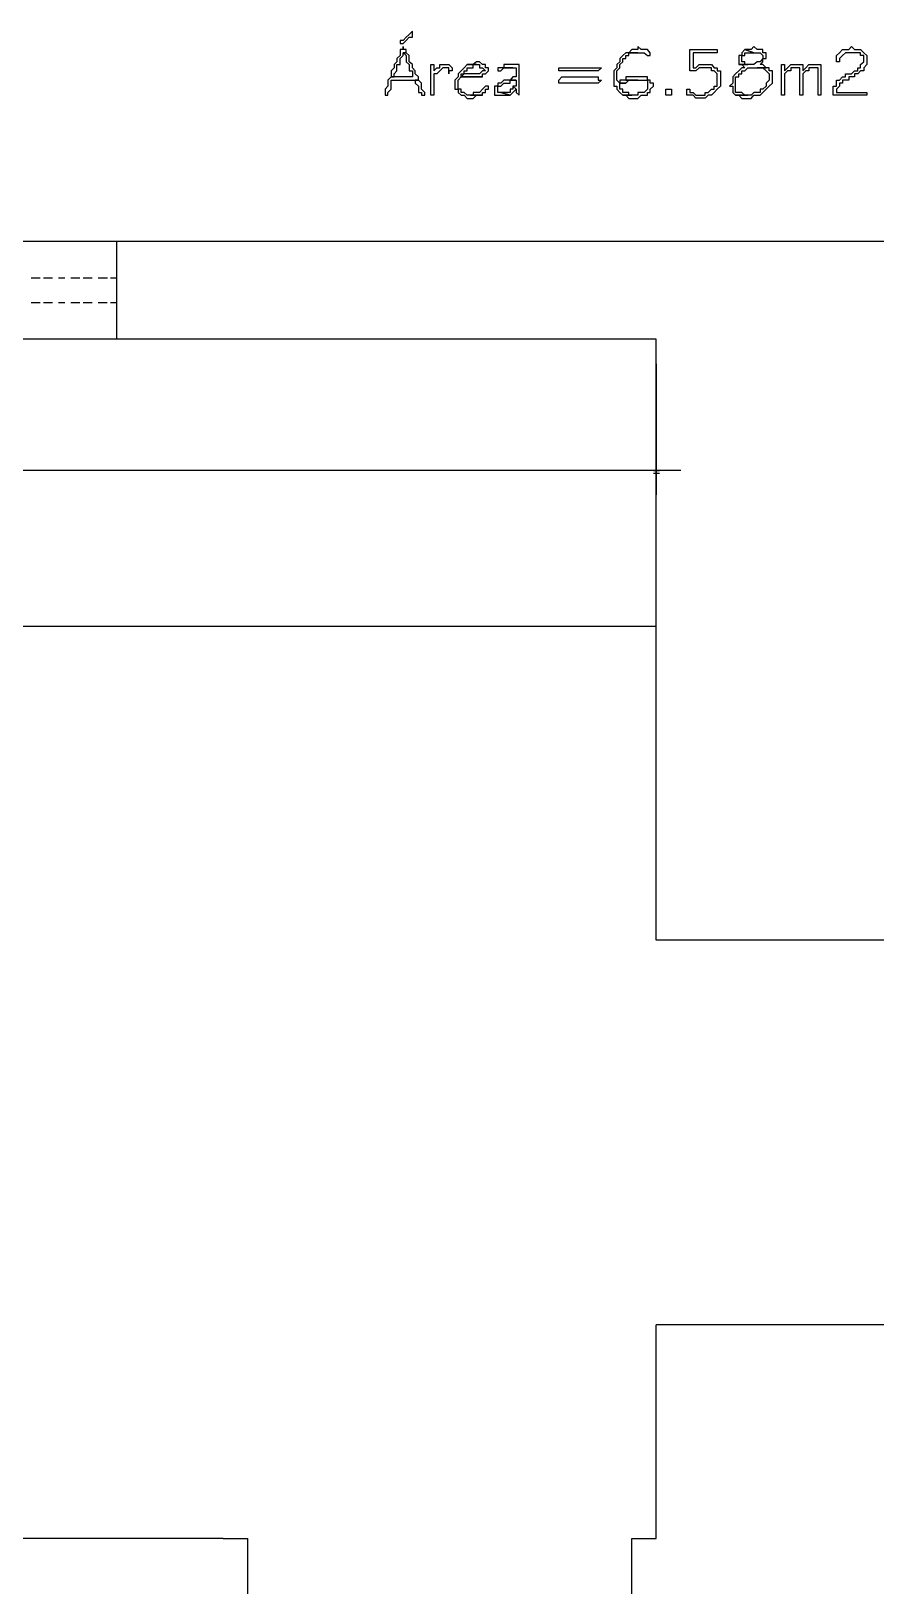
# Model space of a CAD drawing. Header units: millimetres. Extents: x -518.8 to -461.2, y 3.5 to 44.2.
# Drawn here: x -501.837 to -500.074, y 27.835 to 31.079 of the extents above; entities that cross this region are included whole.
import ezdxf

# ---------------------------------------------------------------- set-up
doc = ezdxf.new("R2010")
doc.units = ezdxf.units.MM
doc.header["$MEASUREMENT"] = 0
for name, color, linetype in [('10', 10, 'Continuous'), ('16', 16, 'Continuous'), ('5', 5, 'Continuous'), ('6', 6, 'Continuous'), ('8', 8, 'Continuous'), ('MYSOLIDS', 7, 'Continuous')]:
    doc.layers.add(name, color=color, linetype=linetype)

msp = doc.modelspace()

# ---------------------------------------------------------------- linework, layer by layer
at = {"layer": '10'}
for points in [[(-498.6481, 30.6398), (-505.2429, 30.6398)], [(-500.5324, 30.436), (-504.0399, 30.436)], [(-500.0038, 30.2894), (-500.0038, 29.1819), (-500.0038, 29.1819), (-500.5324, 29.1819), (-500.5324, 29.1819), (-500.5324, 30.436)], [(-500.5835, 27.9338), (-500.5324, 27.9338), (-500.5324, 27.9338), (-500.5324, 28.3797)], [(-500.0038, 28.3797), (-500.5324, 28.3797)], [(-501.4361, 27.9338), (-504.2436, 27.9338)], [(-501.4361, 27.9338), (-501.385, 27.9338)], [(-501.385, 27.73), (-501.385, 27.9338)], [(-500.5835, 27.73), (-500.5835, 27.9338)]]:
    msp.add_lwpolyline(points, dxfattribs=at)
at = {"layer": '16'}
for points in [[(-500.5324, 30.3849), (-500.5324, 30.1112)], [(-500.4812, 30.1624), (-504.091, 30.1624)], [(-500.5384, 30.1624), (-500.5324, 30.1624), (-500.5324, 30.1624), (-500.5324, 30.1624), (-500.5324, 30.1624), (-500.5256, 30.1624)], [(-500.5256, 30.1556), (-500.5324, 30.1556), (-500.5324, 30.1556), (-500.5324, 30.1556), (-500.5324, 30.1556), (-500.5384, 30.1556)]]:
    msp.add_lwpolyline(points, dxfattribs=at)
at = {"layer": '5'}
msp.add_lwpolyline([(-501.6587, 30.6398), (-501.6587, 30.436)], dxfattribs=at)
at = {"layer": '6'}
msp.add_lwpolyline([(-504.0399, 29.8375), (-500.5324, 29.8375)], dxfattribs=at)
at = {"layer": '8'}
for points in [[(-501.8181, 30.5631), (-501.8369, 30.5631)], [(-501.7925, 30.5631), (-501.8113, 30.5631)], [(-501.7669, 30.5631), (-501.7797, 30.5631)], [(-501.7354, 30.5631), (-501.7542, 30.5631)], [(-501.7098, 30.5631), (-501.7286, 30.5631)], [(-501.6775, 30.5631), (-501.697, 30.5631)], [(-501.6587, 30.5631), (-501.6714, 30.5631)], [(-501.8181, 30.512), (-501.8369, 30.512)], [(-501.7925, 30.512), (-501.8113, 30.512)], [(-501.7669, 30.512), (-501.7797, 30.512)], [(-501.7354, 30.512), (-501.7542, 30.512)], [(-501.7098, 30.512), (-501.7286, 30.512)], [(-501.6782, 30.512), (-501.697, 30.512)], [(-501.6587, 30.512), (-501.6714, 30.512)]]:
    msp.add_lwpolyline(points, dxfattribs=at)
at = {"layer": 'MYSOLIDS'}
for points in [[(-501.0414, 31.0789), (-501.0481, 31.0721), (-501.0481, 31.0721), (-501.0481, 31.0721), (-501.0542, 31.0661), (-501.0542, 31.0661), (-501.0609, 31.0594), (-501.0609, 31.0594), (-501.0669, 31.0594), (-501.0669, 31.0533), (-501.0669, 31.0533), (-501.0669, 31.0533), (-501.0669, 31.0533), (-501.0609, 31.0533), (-501.0609, 31.0533), (-501.0542, 31.0594), (-501.0542, 31.0594), (-501.0481, 31.0661), (-501.0481, 31.0661), (-501.0414, 31.0661), (-501.0414, 31.0721), (-501.0414, 31.0721), (-501.0414, 31.0721), (-501.0414, 31.0789), (-501.0414, 31.0789)], [(-501.0609, 31.0466), (-501.0609, 31.0466), (-501.0609, 31.0406), (-501.0609, 31.0406), (-501.0669, 31.0406), (-501.0669, 31.0338), (-501.0669, 31.0278), (-501.0737, 31.0218), (-501.0737, 31.015), (-501.0797, 31.009), (-501.0797, 31.0022), (-501.0797, 31.0022), (-501.0797, 31.0022), (-501.0857, 30.9962), (-501.0857, 30.9894), (-501.0857, 30.9834), (-501.0857, 30.9834), (-501.0797, 30.9834), (-501.0797, 30.9834), (-501.0797, 30.9894), (-501.0737, 30.9962), (-501.0737, 30.9962), (-501.0737, 31.0022), (-501.0737, 31.0022), (-501.0737, 31.009), (-501.0669, 31.009), (-501.0669, 31.015), (-501.0669, 31.0218), (-501.0669, 31.0218), (-501.0609, 31.0278), (-501.0609, 31.0338), (-501.0542, 31.0338), (-501.0542, 31.0406), (-501.0609, 31.0406), (-501.0609, 31.0466), (-501.0609, 31.0466)], [(-500.5707, 31.0466), (-500.5707, 31.0466), (-500.5707, 31.0406), (-500.5767, 31.0406), (-500.5835, 31.0406), (-500.5835, 31.0406), (-500.5895, 31.0338), (-500.5707, 31.0338), (-500.5639, 31.0338), (-500.5579, 31.0338), (-500.5579, 31.0338), (-500.5511, 31.0278), (-500.5511, 31.0278), (-500.5511, 31.0278), (-500.5451, 31.0278), (-500.5451, 31.0278), (-500.5451, 31.0338), (-500.5451, 31.0338), (-500.5451, 31.0338), (-500.5511, 31.0406), (-500.5511, 31.0406), (-500.5579, 31.0406), (-500.5639, 31.0406), (-500.5707, 31.0466), (-500.5707, 31.0466)], [(-500.3286, 31.0466), (-500.3286, 31.0466), (-500.3346, 31.0406), (-500.3414, 31.0406), (-500.3414, 31.0406), (-500.3474, 31.0406), (-500.3286, 31.0338), (-500.3218, 31.0338), (-500.3218, 31.0338), (-500.3158, 31.0338), (-500.3158, 31.0338), (-500.3098, 31.0278), (-500.3098, 31.0278), (-500.3098, 31.0278), (-500.3098, 31.0218), (-500.3158, 31.015), (-500.3218, 31.015), (-500.3218, 31.015), (-500.3218, 31.015), (-500.3286, 31.009), (-500.3346, 31.009), (-500.3414, 31.009), (-500.3602, 31.009), (-500.3542, 31.009), (-500.3542, 31.009), (-500.3474, 31.0022), (-500.3542, 31.0022), (-500.3542, 31.0022), (-500.3602, 30.9962), (-500.3602, 30.9962), (-500.3669, 30.9894), (-500.3669, 30.9894), (-500.373, 30.9834), (-500.373, 30.9766), (-500.373, 30.9766), (-500.373, 30.9706), (-500.3797, 30.9639), (-500.373, 30.9639), (-500.373, 30.9578), (-500.373, 30.9511), (-500.373, 30.9511), (-500.3669, 30.9451), (-500.3669, 30.9451), (-500.3414, 30.9451), (-500.3474, 30.9451), (-500.3474, 30.9451), (-500.3542, 30.9511), (-500.3602, 30.9511), (-500.3602, 30.9511), (-500.3669, 30.9511), (-500.3669, 30.9578), (-500.3669, 30.9639), (-500.3669, 30.9639), (-500.3669, 30.9706), (-500.3669, 30.9706), (-500.3669, 30.9766), (-500.3669, 30.9834), (-500.3602, 30.9834), (-500.3602, 30.9894), (-500.3542, 30.9894), (-500.3542, 30.9962), (-500.3542, 30.9962), (-500.3474, 30.9962), (-500.3414, 31.0022), (-500.3414, 31.0022), (-500.3346, 31.0022), (-500.3346, 31.0022), (-500.3286, 31.0022), (-500.3218, 31.0022), (-500.303, 31.0022), (-500.3098, 31.009), (-500.3098, 31.009), (-500.3158, 31.009), (-500.3158, 31.009), (-500.3098, 31.015), (-500.3098, 31.015), (-500.3098, 31.0218), (-500.303, 31.0218), (-500.303, 31.0278), (-500.303, 31.0278), (-500.303, 31.0338), (-500.3098, 31.0338), (-500.3098, 31.0406), (-500.3158, 31.0406), (-500.3158, 31.0406), (-500.3218, 31.0406), (-500.3286, 31.0466), (-500.3286, 31.0466)], [(-500.1564, 30.9511), (-500.0933, 30.9511), (-500.0933, 30.9511), (-500.0933, 30.9511), (-500.0933, 30.9511), (-500.0933, 30.9511), (-500.0933, 30.9451), (-500.0933, 30.9451), (-500.0933, 30.9451), (-500.0933, 30.9451), (-500.1564, 30.9451), (-500.1564, 30.9451), (-500.1564, 30.9451), (-500.1564, 30.9451), (-500.1564, 30.9451), (-500.1632, 30.9451), (-500.1632, 30.9451), (-500.1632, 30.9451), (-500.1632, 30.9451), (-500.1632, 30.9511), (-500.1632, 30.9578), (-500.1632, 30.9639), (-500.1564, 30.9639), (-500.1564, 30.9639), (-500.1564, 30.9706), (-500.1564, 30.9766), (-500.1504, 30.9766), (-500.1436, 30.9834), (-500.1436, 30.9834), (-500.1436, 30.9834), (-500.1376, 30.9834), (-500.1376, 30.9894), (-500.1308, 30.9894), (-500.1248, 30.9894), (-500.1188, 30.9962), (-500.1188, 30.9962), (-500.1121, 30.9962), (-500.1121, 30.9962), (-500.1121, 31.0022), (-500.106, 31.0022), (-500.106, 31.009), (-500.0993, 31.015), (-500.0993, 31.015), (-500.0993, 31.0218), (-500.0993, 31.0218), (-500.0993, 31.0278), (-500.106, 31.0278), (-500.106, 31.0338), (-500.1121, 31.0338), (-500.1121, 31.0338), (-500.1188, 31.0338), (-500.1248, 31.0338), (-500.1248, 31.0338), (-500.1308, 31.0338), (-500.1376, 31.0338), (-500.1376, 31.0338), (-500.1436, 31.0278), (-500.1436, 31.0278), (-500.1504, 31.0218), (-500.1504, 31.0218), (-500.1504, 31.0218), (-500.1504, 31.015), (-500.1564, 31.015), (-500.1564, 31.015), (-500.1564, 31.015), (-500.1564, 31.015), (-500.1564, 31.015), (-500.1564, 31.015), (-500.1564, 31.0218), (-500.1564, 31.0218), (-500.1564, 31.0278), (-500.1504, 31.0338), (-500.1504, 31.0338), (-500.1504, 31.0338), (-500.1436, 31.0406), (-500.1376, 31.0406), (-500.1376, 31.0406), (-500.1308, 31.0406), (-500.1308, 31.0406), (-500.1248, 31.0466), (-500.1248, 31.0466), (-500.1188, 31.0406), (-500.1121, 31.0406), (-500.106, 31.0406), (-500.106, 31.0406), (-500.0993, 31.0338), (-500.0993, 31.0338), (-500.0993, 31.0338), (-500.0933, 31.0278), (-500.0933, 31.0278), (-500.0933, 31.0218), (-500.0933, 31.0218), (-500.0933, 31.015), (-500.0933, 31.009), (-500.0933, 31.009), (-500.0993, 31.0022), (-500.0993, 31.0022), (-500.0993, 30.9962), (-500.106, 30.9962), (-500.106, 30.9962), (-500.1121, 30.9894), (-500.1188, 30.9894), (-500.1188, 30.9834), (-500.1248, 30.9834), (-500.1308, 30.9834), (-500.1308, 30.9766), (-500.1376, 30.9766), (-500.1436, 30.9766), (-500.1436, 30.9706), (-500.1504, 30.9706), (-500.1504, 30.9639), (-500.1504, 30.9639), (-500.1564, 30.9578), (-500.1564, 30.9578), (-500.1564, 30.9511), (-500.1564, 30.9511), (-500.1564, 30.9511), (-500.1564, 30.9511)], [(-501.0542, 31.0338), (-501.0609, 31.0338), (-501.0609, 31.0338), (-501.0542, 31.0278), (-501.0542, 31.0218), (-501.0542, 31.015), (-501.0542, 31.015), (-501.0481, 31.009), (-501.0481, 31.009), (-501.0481, 31.0022), (-501.0481, 30.9962), (-501.0414, 30.9962), (-501.0414, 30.9894), (-501.0414, 30.9834), (-501.0797, 30.9834), (-501.0857, 30.9834), (-501.0925, 30.9766), (-501.0925, 30.9706), (-501.0925, 30.9706), (-501.0925, 30.9639), (-501.0925, 30.9639), (-501.0985, 30.9578), (-501.0985, 30.9511), (-501.0985, 30.9511), (-501.0985, 30.9451), (-501.0985, 30.9451), (-501.0985, 30.9451), (-501.0925, 30.9451), (-501.0925, 30.9451), (-501.0925, 30.9511), (-501.0857, 30.9578), (-501.0857, 30.9578), (-501.0857, 30.9639), (-501.0857, 30.9639), (-501.0857, 30.9706), (-501.0857, 30.9766), (-501.0354, 30.9766), (-501.0286, 30.9766), (-501.0286, 30.9834), (-501.0354, 30.9894), (-501.0354, 30.9894), (-501.0354, 30.9962), (-501.0414, 31.0022), (-501.0414, 31.0022), (-501.0414, 31.009), (-501.0414, 31.009), (-501.0481, 31.015), (-501.0481, 31.015), (-501.0481, 31.0218), (-501.0481, 31.0218), (-501.0481, 31.0278), (-501.0542, 31.0338), (-501.0542, 31.0338), (-501.0542, 31.0338)], [(-500.9075, 31.015), (-500.9075, 31.015), (-500.9143, 31.009), (-500.9203, 31.009), (-500.9203, 31.009), (-500.9203, 31.009), (-500.9271, 31.009), (-500.9075, 31.009), (-500.9015, 31.009), (-500.9015, 31.0022), (-500.8948, 31.0022), (-500.8948, 31.0022), (-500.8887, 30.9962), (-500.8887, 30.9962), (-500.8948, 30.9962), (-500.8948, 30.9962), (-500.9015, 30.9894), (-500.9075, 30.9894), (-500.9075, 30.9894), (-500.9143, 30.9894), (-500.9143, 30.9894), (-500.9203, 30.9894), (-500.9271, 30.9894), (-500.9331, 30.9894), (-500.9399, 30.9834), (-500.8948, 30.9834), (-500.8948, 30.9894), (-500.8887, 30.9894), (-500.8887, 30.9894), (-500.8827, 30.9962), (-500.8827, 30.9962), (-500.8827, 31.0022), (-500.8887, 31.0022), (-500.8887, 31.009), (-500.8948, 31.009), (-500.8948, 31.009), (-500.9015, 31.015), (-500.9075, 31.015), (-500.9075, 31.015)], [(-500.5895, 31.0338), (-500.5895, 31.0338), (-500.5963, 31.0338), (-500.6023, 31.0278), (-500.6023, 31.0278), (-500.6083, 31.0218), (-500.6083, 31.0218), (-500.6083, 31.0218), (-500.6083, 31.015), (-500.6151, 31.009), (-500.6151, 31.009), (-500.6151, 31.0022), (-500.6151, 31.0022), (-500.6211, 30.9962), (-500.6211, 30.9894), (-500.6211, 30.9894), (-500.6211, 30.9834), (-500.6211, 30.9834), (-500.6211, 30.9766), (-500.6211, 30.9706), (-500.6211, 30.9639), (-500.6151, 30.9639), (-500.6151, 30.9578), (-500.6151, 30.9578), (-500.6083, 30.9511), (-500.6083, 30.9511), (-500.6023, 30.9451), (-500.5835, 30.9451), (-500.5895, 30.9451), (-500.5895, 30.9511), (-500.5963, 30.9511), (-500.6023, 30.9511), (-500.6023, 30.9511), (-500.6023, 30.9578), (-500.6083, 30.9578), (-500.6083, 30.9639), (-500.6083, 30.9706), (-500.6023, 30.9706), (-500.5963, 30.9706), (-500.6083, 30.9706), (-500.6151, 30.9766), (-500.6151, 30.9766), (-500.6151, 30.9766), (-500.6151, 30.9834), (-500.6151, 30.9894), (-500.6151, 30.9894), (-500.6151, 30.9962), (-500.6083, 31.0022), (-500.6083, 31.0022), (-500.6083, 31.009), (-500.6083, 31.009), (-500.6023, 31.015), (-500.6023, 31.0218), (-500.5963, 31.0218), (-500.5963, 31.0278), (-500.5895, 31.0278), (-500.5895, 31.0338), (-500.5835, 31.0338), (-500.5835, 31.0338), (-500.5767, 31.0338), (-500.5707, 31.0338), (-500.5707, 31.0338), (-500.5895, 31.0338), (-500.5895, 31.0338)], [(-500.4557, 31.0338), (-500.4557, 31.0278), (-500.4557, 31.0218), (-500.4557, 31.0218), (-500.4557, 31.015), (-500.4557, 31.009), (-500.4557, 31.009), (-500.4557, 31.0022), (-500.4557, 31.0022), (-500.4557, 31.0022), (-500.4496, 31.0022), (-500.4429, 31.009), (-500.4429, 31.009), (-500.4429, 31.009), (-500.4369, 31.009), (-500.4301, 31.009), (-500.4301, 31.009), (-500.4241, 31.009), (-500.4173, 31.009), (-500.4173, 31.009), (-500.4113, 31.0022), (-500.4053, 31.0022), (-500.4053, 31.0022), (-500.4053, 30.9962), (-500.3985, 30.9962), (-500.3985, 30.9894), (-500.3985, 30.9834), (-500.3985, 30.9834), (-500.3985, 30.9766), (-500.3985, 30.9766), (-500.3985, 30.9706), (-500.3985, 30.9639), (-500.3985, 30.9639), (-500.4053, 30.9578), (-500.4053, 30.9578), (-500.4113, 30.9511), (-500.4113, 30.9511), (-500.4113, 30.9511), (-500.4173, 30.9451), (-500.4241, 30.9451), (-500.4241, 30.9451), (-500.4301, 30.9391), (-500.4369, 30.9391), (-500.4369, 30.9391), (-500.4429, 30.9391), (-500.4496, 30.9391), (-500.4496, 30.9391), (-500.4557, 30.9451), (-500.4624, 30.9451), (-500.4624, 30.9451), (-500.4684, 30.9451), (-500.4684, 30.9511), (-500.4684, 30.9511), (-500.4684, 30.9578), (-500.4684, 30.9578), (-500.4684, 30.9578), (-500.4684, 30.9578), (-500.4624, 30.9578), (-500.4624, 30.9578), (-500.4624, 30.9511), (-500.4624, 30.9511), (-500.4557, 30.9511), (-500.4557, 30.9511), (-500.4557, 30.9511), (-500.4496, 30.9451), (-500.4429, 30.9451), (-500.4429, 30.9451), (-500.4369, 30.9451), (-500.4301, 30.9451), (-500.4301, 30.9511), (-500.4241, 30.9511), (-500.4241, 30.9511), (-500.4173, 30.9578), (-500.4173, 30.9578), (-500.4113, 30.9578), (-500.4113, 30.9639), (-500.4053, 30.9639), (-500.4053, 30.9706), (-500.4053, 30.9766), (-500.4053, 30.9766), (-500.4053, 30.9834), (-500.4053, 30.9894), (-500.4053, 30.9894), (-500.4113, 30.9962), (-500.4113, 30.9962), (-500.4173, 30.9962), (-500.4173, 31.0022), (-500.4241, 31.0022), (-500.4301, 31.0022), (-500.4301, 31.0022), (-500.4369, 31.0022), (-500.4429, 31.0022), (-500.4429, 31.0022), (-500.4429, 31.0022), (-500.4496, 30.9962), (-500.4496, 30.9962), (-500.4557, 30.9962), (-500.4557, 30.9962), (-500.4624, 30.9962), (-500.4624, 30.9962), (-500.4624, 30.9962), (-500.4624, 30.9962), (-500.4624, 30.9962), (-500.4624, 30.9962), (-500.4624, 31.0022), (-500.4624, 31.009), (-500.4624, 31.009), (-500.4624, 31.015), (-500.4624, 31.0218), (-500.4624, 31.0278), (-500.4624, 31.0278), (-500.4624, 31.0338), (-500.4624, 31.0338), (-500.4624, 31.0338), (-500.4624, 31.0406), (-500.4624, 31.0406), (-500.4557, 31.0406), (-500.4496, 31.0406), (-500.4496, 31.0406), (-500.4429, 31.0406), (-500.4369, 31.0406), (-500.4369, 31.0406), (-500.4301, 31.0406), (-500.4241, 31.0406), (-500.4241, 31.0406), (-500.4173, 31.0406), (-500.4173, 31.0406), (-500.4113, 31.0406), (-500.4053, 31.0406), (-500.4053, 31.0406), (-500.4053, 31.0406), (-500.4053, 31.0406), (-500.4053, 31.0406), (-500.4053, 31.0406), (-500.4053, 31.0406), (-500.4053, 31.0406), (-500.4053, 31.0338), (-500.4113, 31.0338), (-500.4173, 31.0338), (-500.4173, 31.0338), (-500.4241, 31.0338), (-500.4369, 31.0338), (-500.4429, 31.0338), (-500.4496, 31.0338), (-500.4496, 31.0338), (-500.4557, 31.0338), (-500.4557, 31.0338), (-500.4557, 31.0338), (-500.4557, 31.0338), (-500.4557, 31.0338)], [(-500.3474, 31.0406), (-500.3542, 31.0338), (-500.3542, 31.0338), (-500.3542, 31.0278), (-500.3602, 31.0278), (-500.3602, 31.0218), (-500.3602, 31.0218), (-500.3602, 31.015), (-500.3602, 31.015), (-500.3602, 31.009), (-500.3414, 31.009), (-500.3414, 31.009), (-500.3474, 31.009), (-500.3474, 31.015), (-500.3542, 31.015), (-500.3542, 31.0218), (-500.3542, 31.0218), (-500.3542, 31.0278), (-500.3474, 31.0278), (-500.3474, 31.0338), (-500.3414, 31.0338), (-500.3414, 31.0338), (-500.3346, 31.0338), (-500.3286, 31.0338), (-500.3286, 31.0338), (-500.3474, 31.0406), (-500.3474, 31.0406)], [(-500.997, 30.9962), (-500.9902, 31.0022), (-500.9902, 31.0022), (-500.9842, 31.0022), (-500.9842, 31.009), (-500.9782, 31.009), (-500.9714, 31.009), (-500.9714, 31.009), (-500.9654, 31.009), (-500.9654, 31.009), (-500.9587, 31.0022), (-500.9587, 31.0022), (-500.9587, 30.9962), (-500.9587, 30.9962), (-500.9654, 30.9962), (-500.9654, 30.9894), (-500.9654, 30.9894), (-500.9654, 30.9894), (-500.9654, 30.9894), (-500.9654, 30.9962), (-500.9654, 30.9962), (-500.9654, 30.9962), (-500.9654, 30.9962), (-500.9654, 30.9962), (-500.9654, 30.9962), (-500.9654, 31.0022), (-500.9654, 31.0022), (-500.9714, 31.0022), (-500.9714, 31.0022), (-500.9782, 31.0022), (-500.9782, 31.0022), (-500.9782, 31.0022), (-500.9842, 30.9962), (-500.9842, 30.9962), (-500.9902, 30.9894), (-500.997, 30.9894), (-500.997, 30.9894), (-500.997, 30.9834), (-500.997, 30.9766), (-500.997, 30.9766), (-500.997, 30.9766), (-500.997, 30.9706), (-500.997, 30.9639), (-500.997, 30.9578), (-500.997, 30.9578), (-500.997, 30.9511), (-500.997, 30.9511), (-500.997, 30.9451), (-500.997, 30.9451), (-500.997, 30.9451), (-500.997, 30.9451), (-501.003, 30.9451), (-501.003, 30.9451), (-501.003, 30.9511), (-501.003, 30.9511), (-501.003, 30.9578), (-501.003, 30.9639), (-501.003, 30.9639), (-501.003, 30.9706), (-501.003, 30.9766), (-501.003, 30.9834), (-501.003, 30.9834), (-501.003, 30.9894), (-501.003, 30.9962), (-501.003, 30.9962), (-501.003, 31.0022), (-501.003, 31.0022), (-501.003, 31.009), (-501.003, 31.009), (-500.997, 31.009), (-500.997, 31.009), (-500.997, 31.009), (-500.997, 31.0022), (-500.997, 30.9962), (-500.997, 30.9962), (-500.997, 30.9962), (-500.997, 30.9962), (-500.997, 30.9962), (-500.997, 30.9962)], [(-500.9271, 31.009), (-500.9331, 31.0022), (-500.9331, 31.0022), (-500.9399, 30.9962), (-500.9399, 30.9962), (-500.9459, 30.9894), (-500.9459, 30.9834), (-500.9459, 30.9834), (-500.9459, 30.9834), (-500.9527, 30.9766), (-500.9527, 30.9706), (-500.9527, 30.9706), (-500.9527, 30.9639), (-500.9527, 30.9578), (-500.9459, 30.9578), (-500.9459, 30.9511), (-500.9459, 30.9511), (-500.9459, 30.9511), (-500.9399, 30.9451), (-500.9331, 30.9451), (-500.9331, 30.9451), (-500.9271, 30.9383), (-500.9203, 30.9383), (-500.9203, 30.9383), (-500.9143, 30.9383), (-500.9075, 30.9451), (-500.9075, 30.9451), (-500.9015, 30.9451), (-500.9015, 30.9451), (-500.8948, 30.9451), (-500.9203, 30.9451), (-500.9271, 30.9451), (-500.9331, 30.9511), (-500.9331, 30.9511), (-500.9399, 30.9511), (-500.9399, 30.9578), (-500.9459, 30.9578), (-500.9459, 30.9639), (-500.9459, 30.9706), (-500.9459, 30.9706), (-500.9459, 30.9766), (-500.9459, 30.9766), (-500.9399, 30.9834), (-500.9399, 30.9834), (-500.9331, 30.9834), (-500.9271, 30.9834), (-500.9203, 30.9834), (-500.9143, 30.9834), (-500.9143, 30.9834), (-500.9075, 30.9834), (-500.9015, 30.9834), (-500.9015, 30.9834), (-500.8948, 30.9834), (-500.9399, 30.9834), (-500.9399, 30.9894), (-500.9331, 30.9894), (-500.9331, 30.9962), (-500.9271, 30.9962), (-500.9271, 31.0022), (-500.9203, 31.0022), (-500.9143, 31.0022), (-500.9143, 31.009), (-500.9075, 31.009), (-500.9271, 31.009), (-500.9271, 31.009)], [(-500.8504, 31.0022), (-500.8572, 31.0022), (-500.8572, 31.0022), (-500.8632, 31.0022), (-500.8632, 30.9962), (-500.8632, 30.9962), (-500.8632, 30.9962), (-500.8632, 30.9962), (-500.8572, 30.9962), (-500.8572, 30.9962), (-500.8504, 31.0022), (-500.8504, 31.0022), (-500.8444, 31.0022), (-500.8376, 31.0022), (-500.8376, 31.0022), (-500.8316, 31.0022), (-500.8504, 31.0022), (-500.8504, 31.0022)], [(-500.8316, 31.009), (-500.8316, 31.009), (-500.8376, 31.009), (-500.8444, 31.009), (-500.8444, 31.009), (-500.8504, 31.009), (-500.8504, 31.0022), (-500.8316, 31.0022), (-500.8316, 31.0022), (-500.8248, 31.0022), (-500.8248, 31.0022), (-500.8248, 30.9962), (-500.8248, 30.9894), (-500.8248, 30.9834), (-500.8248, 30.9834), (-500.8316, 30.9834), (-500.8376, 30.9766), (-500.8248, 30.9766), (-500.8248, 30.9639), (-500.8248, 30.9639), (-500.8316, 30.9639), (-500.8248, 30.9578), (-500.8248, 30.9511), (-500.8188, 30.9451), (-500.8188, 30.9451), (-500.8188, 30.9451), (-500.8188, 30.9511), (-500.8188, 30.9894), (-500.8188, 30.9962), (-500.8188, 31.0022), (-500.8188, 31.0022), (-500.8188, 31.009), (-500.8248, 31.009), (-500.8248, 31.009), (-500.8316, 31.009), (-500.8316, 31.009)], [(-500.6534, 30.9962), (-500.7293, 30.9962), (-500.7361, 30.9962), (-500.7361, 30.9962), (-500.7361, 31.0022), (-500.7361, 31.0022), (-500.7361, 31.0022), (-500.7361, 31.0022), (-500.7293, 31.0022), (-500.7293, 31.0022), (-500.6534, 31.0022), (-500.6534, 31.0022), (-500.6534, 31.0022), (-500.6466, 31.0022), (-500.6466, 31.0022), (-500.6534, 30.9962), (-500.6534, 30.9962), (-500.6534, 30.9962), (-500.6534, 30.9962), (-500.6534, 30.9962), (-500.6534, 30.9962), (-500.6534, 30.9962)], [(-500.6534, 30.9706), (-500.7293, 30.9706), (-500.7361, 30.9706), (-500.7361, 30.9706), (-500.7361, 30.9766), (-500.7361, 30.9766), (-500.7361, 30.9766), (-500.7361, 30.9766), (-500.7293, 30.9834), (-500.7293, 30.9834), (-500.6534, 30.9834), (-500.6534, 30.9766), (-500.6534, 30.9766), (-500.6466, 30.9766), (-500.6466, 30.9766), (-500.6534, 30.9706), (-500.6534, 30.9706), (-500.6534, 30.9706), (-500.6534, 30.9706), (-500.6534, 30.9706), (-500.6534, 30.9706), (-500.6534, 30.9706)], [(-500.5707, 30.9834), (-500.5707, 30.9834), (-500.5767, 30.9834), (-500.5835, 30.9834), (-500.5835, 30.9834), (-500.5895, 30.9834), (-500.5895, 30.9834), (-500.5963, 30.9834), (-500.5963, 30.9766), (-500.5707, 30.9766), (-500.5639, 30.9766), (-500.5639, 30.9766), (-500.5579, 30.9766), (-500.5511, 30.9766), (-500.5511, 30.9706), (-500.5511, 30.9706), (-500.5511, 30.9639), (-500.5511, 30.9639), (-500.5511, 30.9578), (-500.5511, 30.9578), (-500.5579, 30.9511), (-500.5579, 30.9511), (-500.5639, 30.9511), (-500.5707, 30.9511), (-500.5707, 30.9451), (-500.5767, 30.9451), (-500.5835, 30.9451), (-500.6023, 30.9451), (-500.6023, 30.9451), (-500.5963, 30.9451), (-500.5895, 30.9383), (-500.5895, 30.9383), (-500.5835, 30.9383), (-500.5767, 30.9383), (-500.5767, 30.9383), (-500.5707, 30.9383), (-500.5639, 30.9451), (-500.5579, 30.9451), (-500.5579, 30.9451), (-500.5511, 30.9451), (-500.5511, 30.9451), (-500.5511, 30.9511), (-500.5451, 30.9511), (-500.5451, 30.9578), (-500.5384, 30.9639), (-500.5384, 30.9639), (-500.5384, 30.9706), (-500.5451, 30.9706), (-500.5451, 30.9766), (-500.5511, 30.9766), (-500.5511, 30.9834), (-500.5579, 30.9834), (-500.5579, 30.9834), (-500.5639, 30.9834), (-500.5707, 30.9834), (-500.5707, 30.9834)], [(-500.303, 31.0022), (-500.3218, 31.0022), (-500.3218, 31.0022), (-500.3158, 31.0022), (-500.3098, 31.0022), (-500.3098, 31.0022), (-500.303, 30.9962), (-500.303, 30.9962), (-500.297, 30.9894), (-500.297, 30.9834), (-500.297, 30.9834), (-500.297, 30.9766), (-500.297, 30.9766), (-500.303, 30.9706), (-500.303, 30.9706), (-500.303, 30.9639), (-500.3098, 30.9578), (-500.3098, 30.9578), (-500.3158, 30.9578), (-500.3158, 30.9511), (-500.3218, 30.9511), (-500.3286, 30.9511), (-500.3286, 30.9511), (-500.3346, 30.9451), (-500.3414, 30.9451), (-500.3414, 30.9451), (-500.3669, 30.9451), (-500.3602, 30.9451), (-500.3602, 30.9451), (-500.3542, 30.9383), (-500.3474, 30.9383), (-500.3414, 30.9383), (-500.3414, 30.9383), (-500.3346, 30.9383), (-500.3346, 30.9383), (-500.3286, 30.9451), (-500.3218, 30.9451), (-500.3218, 30.9451), (-500.3218, 30.9451), (-500.3158, 30.9451), (-500.3098, 30.9511), (-500.3098, 30.9511), (-500.303, 30.9578), (-500.303, 30.9578), (-500.303, 30.9578), (-500.297, 30.9639), (-500.297, 30.9639), (-500.2902, 30.9706), (-500.2902, 30.9706), (-500.2902, 30.9766), (-500.2902, 30.9834), (-500.2902, 30.9834), (-500.2902, 30.9894), (-500.2902, 30.9962), (-500.297, 30.9962), (-500.297, 31.0022), (-500.297, 31.0022), (-500.303, 31.0022), (-500.303, 31.0022)], [(-500.2263, 30.9962), (-500.2203, 31.0022), (-500.2203, 31.0022), (-500.2143, 31.009), (-500.2075, 31.009), (-500.2075, 31.009), (-500.2015, 31.009), (-500.1948, 31.009), (-500.1948, 31.009), (-500.1887, 31.009), (-500.1887, 31.0022), (-500.1887, 31.0022), (-500.1887, 30.9962), (-500.1887, 30.9894), (-500.1887, 30.9834), (-500.1887, 30.9834), (-500.1887, 30.9766), (-500.1887, 30.9706), (-500.1887, 30.9706), (-500.1887, 30.9639), (-500.1887, 30.9578), (-500.1887, 30.9511), (-500.1887, 30.9511), (-500.1887, 30.9511), (-500.1887, 30.9451), (-500.1887, 30.9451), (-500.1887, 30.9451), (-500.1887, 30.9451), (-500.1887, 30.9451), (-500.1948, 30.9451), (-500.1948, 30.9451), (-500.1948, 30.9511), (-500.1948, 30.9511), (-500.1948, 30.9578), (-500.1948, 30.9578), (-500.1948, 30.9639), (-500.1948, 30.9706), (-500.1948, 30.9706), (-500.1948, 30.9766), (-500.1948, 30.9834), (-500.1948, 30.9834), (-500.1948, 30.9894), (-500.1948, 30.9962), (-500.1948, 31.0022), (-500.1948, 31.0022), (-500.2015, 31.0022), (-500.2015, 31.0022), (-500.2015, 31.0022), (-500.2075, 31.0022), (-500.2143, 31.0022), (-500.2143, 30.9962), (-500.2203, 30.9962), (-500.2203, 30.9962), (-500.2263, 30.9894), (-500.2263, 30.9511), (-500.2263, 30.9451), (-500.2263, 30.9451), (-500.2331, 30.9451), (-500.2331, 30.9451), (-500.2331, 30.9451), (-500.2331, 30.9451), (-500.2331, 30.9511), (-500.2331, 30.9511), (-500.2331, 30.9962), (-500.2331, 30.9962), (-500.2331, 31.0022), (-500.2331, 31.0022), (-500.2391, 31.0022), (-500.2391, 31.0022), (-500.2391, 31.0022), (-500.2459, 31.0022), (-500.2519, 31.0022), (-500.2519, 30.9962), (-500.2587, 30.9962), (-500.2587, 30.9962), (-500.2647, 30.9894), (-500.2647, 30.9511), (-500.2647, 30.9451), (-500.2647, 30.9451), (-500.2647, 30.9451), (-500.2647, 30.9451), (-500.2714, 30.9451), (-500.2714, 30.9451), (-500.2714, 30.9511), (-500.2714, 30.9511), (-500.2714, 30.9894), (-500.2714, 30.9894), (-500.2714, 30.9894), (-500.2714, 30.9894), (-500.2714, 30.9894), (-500.2714, 30.9894), (-500.2714, 30.9894), (-500.2714, 30.9894), (-500.2714, 30.9894), (-500.2714, 30.9962), (-500.2714, 30.9962), (-500.2714, 30.9962), (-500.2714, 30.9962), (-500.2714, 31.0022), (-500.2714, 31.009), (-500.2714, 31.009), (-500.2647, 31.009), (-500.2647, 31.009), (-500.2647, 31.009), (-500.2647, 31.009), (-500.2647, 31.0022), (-500.2647, 31.0022), (-500.2647, 30.9962), (-500.2587, 31.0022), (-500.2587, 31.0022), (-500.2519, 31.009), (-500.2459, 31.009), (-500.2459, 31.009), (-500.2391, 31.009), (-500.2331, 31.009), (-500.2331, 31.009), (-500.2263, 31.009), (-500.2263, 31.0022), (-500.2263, 30.9962), (-500.2263, 30.9962), (-500.2263, 30.9962), (-500.2263, 30.9962), (-500.2263, 30.9962)], [(-501.0286, 30.9766), (-501.0354, 30.9766), (-501.0354, 30.9766), (-501.0354, 30.9706), (-501.0354, 30.9706), (-501.0286, 30.9639), (-501.0286, 30.9578), (-501.0286, 30.9511), (-501.0226, 30.9511), (-501.0226, 30.9451), (-501.0158, 30.9451), (-501.0158, 30.9451), (-501.0158, 30.9451), (-501.0158, 30.9451), (-501.0158, 30.9511), (-501.0158, 30.9511), (-501.0226, 30.9578), (-501.0226, 30.9639), (-501.0226, 30.9706), (-501.0286, 30.9766), (-501.0286, 30.9766), (-501.0286, 30.9766)], [(-500.8827, 30.9639), (-500.8887, 30.9639), (-500.8887, 30.9639), (-500.8887, 30.9639), (-500.8948, 30.9578), (-500.8948, 30.9578), (-500.8948, 30.9578), (-500.9015, 30.9511), (-500.9075, 30.9511), (-500.9075, 30.9511), (-500.9143, 30.9511), (-500.9143, 30.9451), (-500.9203, 30.9451), (-500.8948, 30.9451), (-500.8948, 30.9511), (-500.8887, 30.9511), (-500.8887, 30.9578), (-500.8887, 30.9578), (-500.8827, 30.9578), (-500.8827, 30.9639), (-500.8827, 30.9639), (-500.8827, 30.9639), (-500.8827, 30.9639)], [(-500.8376, 30.9766), (-500.8444, 30.9766), (-500.8504, 30.9766), (-500.8504, 30.9766), (-500.8572, 30.9706), (-500.8572, 30.9706), (-500.8632, 30.9706), (-500.8632, 30.9706), (-500.8632, 30.9639), (-500.8699, 30.9639), (-500.8699, 30.9578), (-500.8699, 30.9578), (-500.8699, 30.9511), (-500.8699, 30.9511), (-500.8699, 30.9451), (-500.8632, 30.9451), (-500.8632, 30.9451), (-500.8572, 30.9451), (-500.8504, 30.9451), (-500.8504, 30.9451), (-500.8444, 30.9451), (-500.8376, 30.9451), (-500.8376, 30.9451), (-500.8572, 30.9511), (-500.8572, 30.9511), (-500.8632, 30.9511), (-500.8632, 30.9511), (-500.8632, 30.9578), (-500.8632, 30.9578), (-500.8632, 30.9578), (-500.8632, 30.9639), (-500.8572, 30.9639), (-500.8572, 30.9639), (-500.8504, 30.9706), (-500.8504, 30.9706), (-500.8444, 30.9706), (-500.8376, 30.9706), (-500.8376, 30.9766), (-500.8316, 30.9766), (-500.8248, 30.9766), (-500.8376, 30.9766), (-500.8376, 30.9766)], [(-500.8316, 30.9639), (-500.8316, 30.9578), (-500.8376, 30.9578), (-500.8376, 30.9511), (-500.8444, 30.9511), (-500.8504, 30.9511), (-500.8504, 30.9511), (-500.8572, 30.9511), (-500.8376, 30.9451), (-500.8316, 30.9511), (-500.8316, 30.9511), (-500.8248, 30.9578), (-500.8248, 30.9578), (-500.8316, 30.9639), (-500.8316, 30.9639)], [(-500.5963, 30.9766), (-500.6023, 30.9766), (-500.6083, 30.9766), (-500.6083, 30.9706), (-500.5963, 30.9706), (-500.5963, 30.9706), (-500.5895, 30.9766), (-500.5895, 30.9766), (-500.5835, 30.9766), (-500.5767, 30.9766), (-500.5707, 30.9766), (-500.5707, 30.9766), (-500.5963, 30.9766), (-500.5963, 30.9766)], [(-500.5068, 30.9451), (-500.5128, 30.9451), (-500.5128, 30.9451), (-500.5128, 30.9511), (-500.5128, 30.9511), (-500.5128, 30.9511), (-500.5128, 30.9578), (-500.5068, 30.9578), (-500.5068, 30.9578), (-500.5008, 30.9578), (-500.5008, 30.9578), (-500.5008, 30.9511), (-500.5008, 30.9511), (-500.5008, 30.9451), (-500.5008, 30.9451), (-500.5068, 30.9451), (-500.5068, 30.9451), (-500.5068, 30.9451), (-500.5068, 30.9451), (-500.5068, 30.9451)]]:
    msp.add_lwpolyline(points, dxfattribs=at)

doc.saveas('drawing.dxf')
